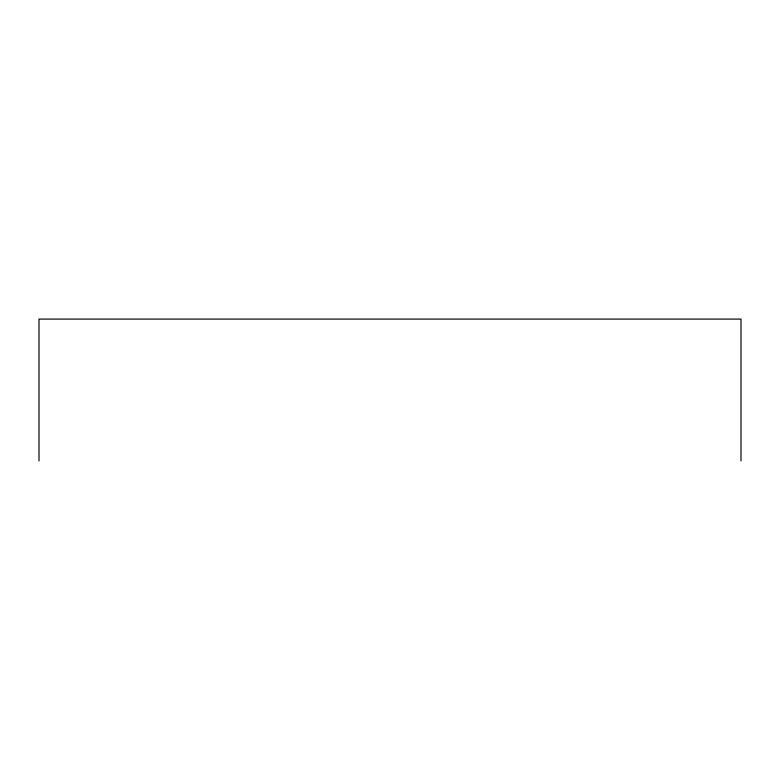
<?xml version="1.0" encoding="UTF-8"?>
<svg xmlns="http://www.w3.org/2000/svg" width="780" height="780" viewBox="0 0 780 780"><rect width="100%" height="100%" fill="white"/><g stroke="black" fill="none" stroke-linecap="round" stroke-linejoin="round"><path stroke-width="1.17" d="M741 460.921L741 319.078L39 319.078L39 460.921"/></g></svg>
